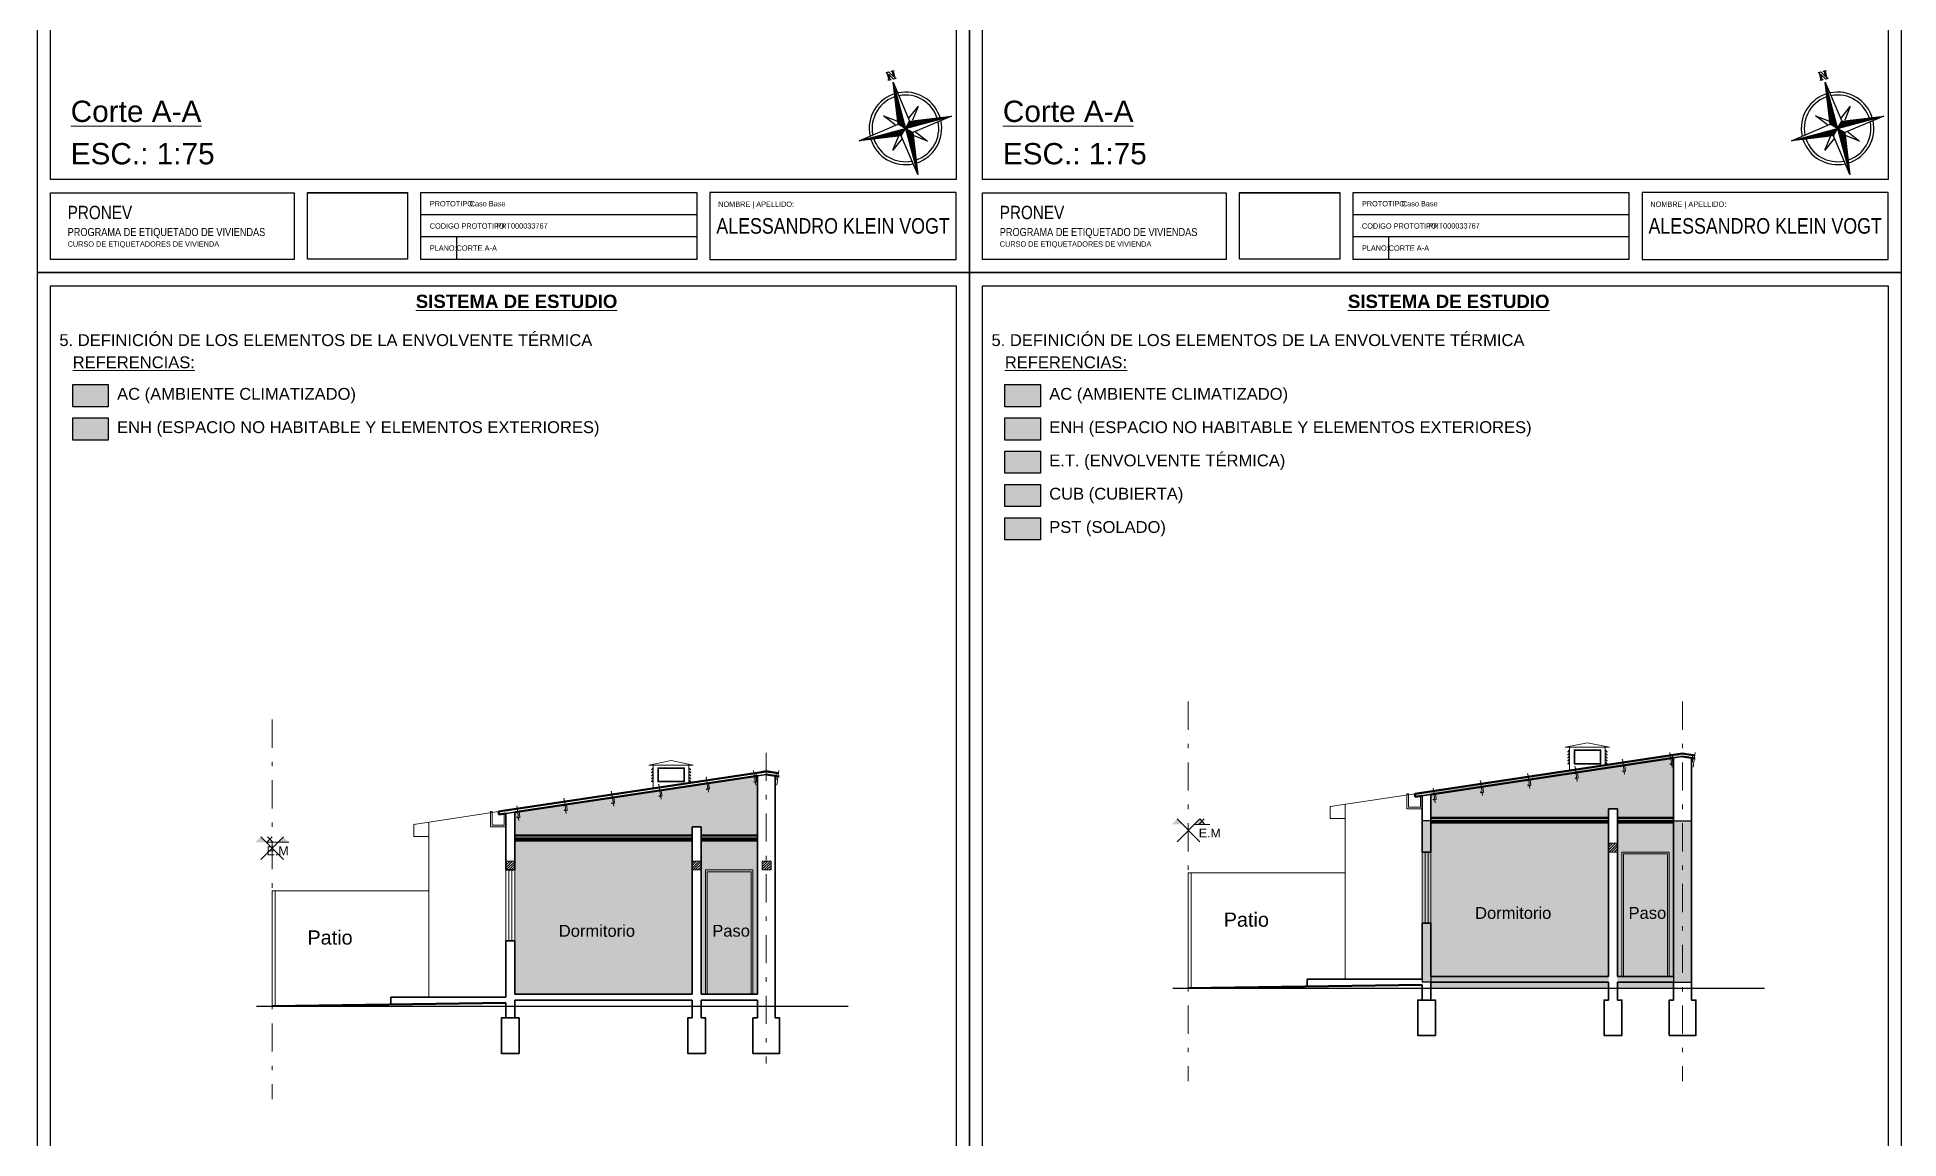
# Model space of a CAD drawing. Header units: millimetres. Extents: x 2761 to 3221, y 1635 to 1962.
# Drawn here: x 3030.78 to 3072.72, y 1783.25 to 1808.07 of the extents above; entities that cross this region are included whole.
import ezdxf

# ---------------------------------------------------------------- set-up
doc = ezdxf.new("R2010")
doc.units = ezdxf.units.MM
doc.linetypes.add('DASHDOT', pattern=[25.4, 12.7, -6.35, 0, -6.35])
for name, color, linetype, lineweight in [('Aberturas', 239, 'Continuous', 18), ('Detalles', 3, 'Continuous', 15), ('Ejes', 3, 'DASHDOT', 13), ('Muros', 6, 'Continuous', 50), ('Muros de la envolvente térmica', 5, 'Continuous', 15), ('Solados de la envolvente térmica', 2, 'Continuous', 15), ('Textos', 3, 'Continuous', 9), ('Vistas', 1, 'Continuous', 20)]:
    doc.layers.add(name, color=color, linetype=linetype, lineweight=lineweight)
for name, color, linetype, lineweight, true_color in [('Ambientes Climatizados', 7, 'Continuous', 15, 0x9fc5e8), ('Cubiertas de la envolvente térmica', 7, 'Continuous', 15, 0xe69138), ('Espacios No Habitables', 7, 'Continuous', 15, 0xb4a7d6)]:
    doc.layers.add(name, color=color, linetype=linetype, lineweight=lineweight, true_color=true_color)
doc.layers.add('No View', color=70, linetype='Continuous', plot=False)
doc.styles.get("Standard").update_dxf_attribs({"font": 'arial.ttf'})
doc.linetypes.add('ZIGZAG', pattern='A,0.00254,-5.08,[131,ltypeshp.shx,S=5.08,R=0,X=-5.08,Y=0],-10.16,[131,ltypeshp.shx,S=5.08,R=180,X=5.08,Y=0],-5.08', length=20.32254)
picture_1 = doc.add_image_def('image1.png', size_in_pixel=(356, 237))

# ---------------------------------------------------------------- blocks, each defined once
blk = doc.blocks.new('Rotulo-PRONEV')
at = {"ltscale": 4}
for p, q in [((14.857, 1.299), (8.644, 1.299)), ((14.857, 0.801), (8.644, 0.801))]:
    blk.add_line(p, q, dxfattribs=at)
for points in [[(20.701, 2.099), (0.299, 2.099), (0.299, 29.398), (20.701, 29.398)], [(0.299, 1.797), (5.789, 1.797), (5.789, 0.294), (0.299, 0.294)], [(14.857, 0.296), (8.644, 0.296), (8.644, 1.8), (14.857, 1.8)], [(20.701, 1.8), (15.156, 1.8), (15.156, 0.296), (20.701, 0.296)]]:
    blk.add_lwpolyline(points, close=True, dxfattribs=at)
at = {"layer": 'No View'}
blk.add_line((9.444, 0.801), (9.444, 0.296), dxfattribs=at)
for points in [[(0, 0), (21, 0), (21, 29.7), (0, 29.7)], [(6.088, 1.793), (8.345, 1.793), (8.345, 0.298), (6.088, 0.298)]]:
    blk.add_lwpolyline(points, close=True, dxfattribs=at)
at = {"lineweight": 0, "insert": (0.685, 1.503), "char_height": 0.1803, "width": 5.63699, "attachment_point": 1, "line_spacing_factor": 0.999934}
blk.add_mtext('{\\fArial Narrow|b0|i0|c0|p34;\\H1.66667x;PRONEV\\P\\H0.6x;PROGRAMA DE ETIQUETADO DE VIVIENDAS \\P\\H0.66667x;CURSO DE ETIQUETADORES DE VIVIENDA}', dxfattribs=at)
at = {"lineweight": 0, "line_spacing_factor": 0.999934}
for s, insert, char_height, attachment_point in [('{\\fArial Narrow|b0|i0|c0|p34;PROTOTIPO:}', (8.844, 1.55), 0.1202, 4), ('{\\fArial Narrow|b0|i0|c0|p34;Caso Base}', (9.744, 1.55), 0.1202, 4), ('{\\fArial Narrow|b0|i0|c0|p34;NOMBRE | APELLIDO:}', (15.342, 1.599), 0.1202, 1), ('{\\fArial Narrow|b0|i0|c0|p34;CODIGO PROTOTIPO}:', (8.844, 1.048), 0.1202, 4), ('{\\fArial Narrow|b0|i0|c0|p34;PRT000033767}', (10.344, 1.05), 0.1202, 4), ('{\\fArial Narrow|b0|i0|c0|p34;ALESSANDRO KLEIN VOGT}', (17.929, 1.048), 0.35, 5), ('{\\fArial Narrow|b0|i0|c0|p34;PLANO}:', (8.844, 0.55), 0.1202, 4)]:
    blk.add_mtext(s, dxfattribs=dict(at, insert=insert, char_height=char_height, attachment_point=attachment_point))
image = blk.add_image(picture_1, insert=(6.088, 0.298), size_in_units=(2.257, 1.502))
image.dxf.flags = 7
blk = doc.blocks.new('*X5')
at = {"color": 0, "linetype": 'ByBlock'}
for p, q in [((-217.53, 160.5), (-217.53, 160.5)), ((-217.52, 160.498), (-217.52, 160.5)), ((-217.51, 160.497), (-217.51, 160.5)), ((-217.5, 160.496), (-217.5, 160.5)), ((-217.49, 160.494), (-217.49, 160.5)), ((-217.48, 160.493), (-217.48, 160.5)), ((-217.47, 160.491), (-217.47, 160.5)), ((-217.46, 160.49), (-217.46, 160.5)), ((-217.45, 160.488), (-217.45, 160.5)), ((-217.44, 160.487), (-217.44, 160.5)), ((-217.43, 160.486), (-217.43, 160.5)), ((-217.42, 160.484), (-217.42, 160.5)), ((-217.41, 160.483), (-217.41, 160.5)), ((-217.4, 160.481), (-217.4, 160.5)), ((-217.39, 160.48), (-217.39, 160.5)), ((-217.38, 160.478), (-217.38, 160.5)), ((-217.37, 160.477), (-217.37, 160.5)), ((-217.36, 160.476), (-217.36, 160.5)), ((-217.35, 160.474), (-217.35, 160.5)), ((-217.34, 160.473), (-217.34, 160.5)), ((-217.33, 160.471), (-217.33, 160.5)), ((-217.32, 160.47), (-217.32, 160.5)), ((-217.31, 160.468), (-217.31, 160.5)), ((-217.3, 160.467), (-217.3, 160.5)), ((-217.29, 160.466), (-217.29, 160.5)), ((-217.28, 160.464), (-217.28, 160.5)), ((-217.27, 160.463), (-217.27, 160.5)), ((-217.26, 160.461), (-217.26, 160.5)), ((-217.25, 160.46), (-217.25, 160.5)), ((-217.24, 160.458), (-217.24, 160.5)), ((-217.23, 160.457), (-217.23, 160.5)), ((-217.22, 160.456), (-217.22, 160.5)), ((-217.21, 160.454), (-217.21, 160.5)), ((-217.2, 160.453), (-217.2, 160.5)), ((-217.19, 160.451), (-217.19, 160.5)), ((-217.18, 160.45), (-217.18, 160.5)), ((-217.17, 160.448), (-217.17, 160.5)), ((-217.16, 160.447), (-217.16, 160.5)), ((-217.15, 160.446), (-217.15, 160.5)), ((-217.14, 160.444), (-217.14, 160.5)), ((-217.13, 160.443), (-217.13, 160.5)), ((-217.12, 160.441), (-217.12, 160.5)), ((-217.11, 160.44), (-217.11, 160.5)), ((-217.1, 160.438), (-217.1, 160.5)), ((-217.09, 160.441), (-217.09, 160.5)), ((-217.08, 160.451), (-217.08, 160.5)), ((-217.07, 160.461), (-217.07, 160.5)), ((-217.06, 160.471), (-217.06, 160.5)), ((-217.05, 160.481), (-217.05, 160.5)), ((-217.04, 160.491), (-217.04, 160.5))]:
    blk.add_line(p, q, dxfattribs=at)
blk = doc.blocks.new('Sbpln014')
at = {"color": 0, "linetype": 'ByBlock'}
for p, q in [((-0.156, 0.156), (0, 1.25)), ((0, 1.25), (0.156, 0.156)), ((0, 1.25), (0, 0)), ((-1.25, 0), (-0.156, 0.156)), ((-0.156, -0.156), (-1.25, 0)), ((0, 0), (-1.25, 0)), ((-0.234, 0.156), (-0.469, 0.469)), ((-0.469, 0.469), (-0.156, 0.234)), ((-0.156, 0.156), (0, 0)), ((-0.156, -0.156), (0, 0)), ((0, 0), (0.156, 0.156)), ((0, 0), (0.156, -0.156)), ((0, 0), (0, -1.25)), ((1.25, 0), (0, 0)), ((0.156, 0.234), (0.469, 0.469)), ((0.156, 0.156), (1.25, 0)), ((0.469, 0.469), (0.234, 0.156)), ((-0.469, -0.469), (-0.234, -0.156)), ((-0.156, -0.234), (-0.469, -0.469)), ((0, -1.25), (-0.156, -0.156)), ((0.156, -0.156), (0, -1.25)), ((1.25, 0), (0.156, -0.156)), ((0.469, -0.469), (0.156, -0.234)), ((0.234, -0.156), (0.469, -0.469))]:
    blk.add_line(p, q, dxfattribs=at)
blk.add_lwpolyline([(1.348, 0.064), (1.348, 0.044), (1.328, 0.044), (1.328, 0.103), (1.348, 0.103), (1.348, 0.083), (1.523, 0.083), (1.523, 0.103), (1.543, 0.103), (1.543, 0.044), (1.387, -0.053), (1.523, -0.053), (1.523, -0.034), (1.543, -0.034), (1.543, -0.092), (1.523, -0.092), (1.523, -0.073), (1.348, -0.073), (1.348, -0.092), (1.328, -0.092), (1.328, -0.034), (1.484, 0.064), (1.348, 0.064)], dxfattribs=at)
for radius, start, end in [(0.95, 92.5891, 177.4109), (0.873, 93.5464, 176.4536), (0.95, 0, 87.4109), (0.873, 0, 86.4536), (0.95, 182.5891, 267.4109), (0.873, 183.5464, 266.4536), (0.95, 270, 357.4109), (0.873, 270, 356.4536)]:
    blk.add_arc((0, 0), radius, start, end, dxfattribs=at)
for p, xscale, yscale, zscale, rotation in [((-401.25, -542.578), 2.499999999999996, 2.499999999999996, 2.499999999999996, 270), ((-542.578, 401.25), 2.5, 2.5, 2.5, 180), ((401.25, 542.578), 2.5, 2.5, 2.5, 90)]:
    blk.add_blockref('*X5', p, dxfattribs=dict(at, xscale=xscale, yscale=yscale, zscale=zscale, rotation=rotation))
at = {"color": 0, "linetype": 'ByBlock', "xscale": 2.5, "yscale": 2.5, "zscale": 2.5}
blk.add_blockref('*X5', (542.578, -401.25), dxfattribs=at)
blk = doc.blocks.new('PCF C N10')
at = {"color": 0}
for p, q in [((-0.025, 0.008), (-0.025, 0.092)), ((-0.023, 0.008), (-0.023, 0.092)), ((0.017, 0.1), (-0.017, 0.1)), ((0.017, 0.098), (-0.017, 0.098)), ((0.017, 0.002), (-0.017, 0.002)), ((0.017, 0), (-0.017, 0)), ((0.023, 0.085), (0.023, 0.092)), ((0.023, 0.085), (0.025, 0.085)), ((0.023, 0.008), (0.023, 0.015)), ((0.023, 0.015), (0.025, 0.015)), ((0.025, 0.085), (0.025, 0.092)), ((0.025, 0.008), (0.025, 0.015))]:
    blk.add_line(p, q, dxfattribs=at)
for centre, radius, start, end in [((-0.017, 0.092), 0.008, 90, 180), ((-0.017, 0.008), 0.008, 180, 270), ((-0.017, 0.092), 0.006, 90, 180), ((-0.017, 0.008), 0.006, 180, 270), ((0.017, 0.092), 0.008, 360, 90), ((0.017, 0.092), 0.006, 360, 90), ((0.017, 0.008), 0.008, 270, 360), ((0.017, 0.008), 0.006, 270, 360)]:
    blk.add_arc(centre, radius, start, end, dxfattribs=at)

msp = doc.modelspace()

# ---------------------------------------------------------------- hatches: boundary and pattern name
at = {"layer": 'Ambientes Climatizados'}
h = msp.add_hatch(color=256, dxfattribs=at)
h.dxf.hatch_style = 1
h.paths.add_polyline_path([(3032.382, 1800.245), (3031.582, 1800.245), (3031.582, 1799.745), (3032.382, 1799.745)])
h = msp.add_hatch(color=256, dxfattribs=at)
h.dxf.hatch_style = 1
h.paths.add_polyline_path([(3053.382, 1800.245), (3052.582, 1800.245), (3052.582, 1799.745), (3053.382, 1799.745)])
at = {"layer": 'Ambientes Climatizados', "lineweight": 20, "transparency": 33554559}
h = msp.add_hatch(color=256, dxfattribs=at)
h.dxf.hatch_style = 1
h.paths.add_polyline_path([(3066.183, 1790.373), (3062.183, 1790.373), (3062.183, 1789.707), (3062.183, 1788.107), (3062.183, 1786.907), (3066.183, 1786.907)])
h.paths.add_polyline_path([(3067.65, 1790.373), (3066.383, 1790.373), (3066.383, 1786.907), (3067.65, 1786.907)])
h = msp.add_hatch(color=256, dxfattribs=at)
h.dxf.hatch_style = 1
h.paths.add_polyline_path([(3045.54, 1789.971), (3041.54, 1789.971), (3041.54, 1789.304), (3041.54, 1787.705), (3041.54, 1786.505), (3045.54, 1786.505)])
h.paths.add_polyline_path([(3047.007, 1789.971), (3045.74, 1789.971), (3045.74, 1786.505), (3047.007, 1786.505)])
at = {"layer": 'Cubiertas de la envolvente térmica', "lineweight": 20, "transparency": 33554559}
h = msp.add_hatch(color=256, dxfattribs=at)
h.dxf.hatch_style = 1
h.paths.add_polyline_path([(3053.382, 1797.995), (3052.582, 1797.995), (3052.582, 1797.495), (3053.382, 1797.495)])
h = msp.add_hatch(color=256, dxfattribs=at)
h.dxf.hatch_style = 1
h.paths.add_polyline_path([(3066.183, 1790.413), (3062.183, 1790.413), (3062.183, 1790.373), (3066.183, 1790.373)])
h.paths.add_polyline_path([(3067.65, 1790.413), (3066.383, 1790.413), (3066.383, 1790.373), (3067.65, 1790.373)])
at = {"layer": 'Detalles', "lineweight": 20, "true_color": 0xc7c8ca}
h = msp.add_hatch(dxfattribs=at)
h.set_pattern_fill('_USER', color=9, scale=0.039999, angle=45, pattern_type=0)
h.set_pattern_definition([(45, (2826.283583, 550.42326), (-0.0282835641, 0.0282835641), [])])
h.paths.add_polyline_path([(3066.183, 1789.907), (3066.183, 1789.707), (3066.383, 1789.707), (3066.383, 1789.907)])
h = msp.add_hatch(dxfattribs=at)
h.set_pattern_fill('_USER', color=9, scale=0.039999, angle=45, pattern_type=0)
h.set_pattern_definition([(45, (2810.373814, 550.02101), (-0.0282835641, 0.0282835641), [])])
h.paths.add_polyline_path([(3041.34, 1789.504), (3041.34, 1789.304), (3041.54, 1789.304), (3041.54, 1789.504)])
h = msp.add_hatch(dxfattribs=at)
h.set_pattern_fill('_USER', color=9, scale=0.039999, angle=45, pattern_type=0)
h.set_pattern_definition([(45, (2805.6406, 550.02101), (-0.0282835641, 0.0282835641), [])])
h.paths.add_polyline_path([(3045.54, 1789.504), (3045.54, 1789.304), (3045.74, 1789.304), (3045.74, 1789.504)])
h = msp.add_hatch(dxfattribs=at)
h.set_pattern_fill('_USER', color=9, scale=0.039999, angle=45, pattern_type=0)
h.set_pattern_definition([(45, (2867.015068, 580.204495), (-0.0282835641, 0.0282835641), [])])
h.paths.add_polyline_path([(3047.117, 1789.504), (3047.117, 1789.304), (3047.317, 1789.304), (3047.317, 1789.504)])
at = {"layer": 'Espacios No Habitables', "transparency": 33554559}
h = msp.add_hatch(color=256, dxfattribs=at)
h.dxf.hatch_style = 1
h.paths.add_polyline_path([(3032.382, 1799.495), (3031.582, 1799.495), (3031.582, 1798.995), (3032.382, 1798.995)])
h = msp.add_hatch(color=256, dxfattribs=at)
h.dxf.hatch_style = 1
h.paths.add_polyline_path([(3053.382, 1799.495), (3052.582, 1799.495), (3052.582, 1798.995), (3053.382, 1798.995)])
h = msp.add_hatch(color=256, dxfattribs=at)
h.dxf.hatch_style = 1
h.paths.add_polyline_path([(3067.65, 1791.829), (3067.85, 1791.859), (3067.85, 1791.927), (3061.818, 1791.022), (3061.828, 1790.956), (3061.983, 1790.979), (3062.183, 1791.009)])
h.paths.add_polyline_path([(3067.65, 1791.753), (3067.626, 1791.739), (3067.626, 1791.826), (3062.183, 1791.009), (3062.183, 1790.48), (3066.183, 1790.48), (3066.183, 1790.683), (3066.383, 1790.683), (3066.383, 1790.48), (3067.65, 1790.48)])
h = msp.add_hatch(color=256, dxfattribs=at)
h.dxf.hatch_style = 1
h.paths.add_polyline_path([(3047.007, 1791.351), (3046.983, 1791.336), (3046.983, 1791.423), (3041.54, 1790.607), (3041.54, 1790.078), (3045.54, 1790.078), (3045.54, 1790.28), (3045.74, 1790.28), (3045.74, 1790.078), (3047.007, 1790.078)])
at = {"layer": 'Muros de la envolvente térmica'}
h = msp.add_hatch(color=256, dxfattribs=at)
h.dxf.hatch_style = 1
h.paths.add_polyline_path([(3053.382, 1798.745), (3052.582, 1798.745), (3052.582, 1798.245), (3053.382, 1798.245)])
h = msp.add_hatch(color=256, dxfattribs=at)
h.dxf.hatch_style = 1
h.paths.add_polyline_path([(3068.05, 1790.413), (3067.65, 1790.413), (3067.65, 1786.907), (3067.65, 1786.773), (3068.05, 1786.773)])
h.paths.add_polyline_path([(3062.183, 1788.107), (3061.983, 1788.107), (3061.983, 1786.84), (3061.983, 1786.773), (3062.183, 1786.773), (3062.183, 1786.907)])
h.paths.add_polyline_path([(3062.05, 1789.707), (3061.983, 1789.707), (3061.983, 1788.107), (3062.05, 1788.107)])
h.paths.add_polyline_path([(3062.116, 1789.707), (3062.05, 1789.707), (3062.05, 1788.107), (3062.116, 1788.107)])
h.paths.add_polyline_path([(3062.183, 1789.707), (3062.116, 1789.707), (3062.116, 1788.107), (3062.183, 1788.107)])
h.paths.add_polyline_path([(3062.183, 1790.413), (3061.983, 1790.413), (3061.983, 1789.707), (3062.05, 1789.707), (3062.183, 1789.707)])
at = {"layer": 'Solados de la envolvente térmica', "lineweight": 20, "transparency": 33554559}
h = msp.add_hatch(color=256, dxfattribs=at)
h.dxf.hatch_style = 1
h.paths.add_polyline_path([(3053.382, 1797.245), (3052.582, 1797.245), (3052.582, 1796.745), (3053.382, 1796.745)])
h = msp.add_hatch(color=256, dxfattribs=at)
h.dxf.hatch_style = 1
h.paths.add_polyline_path([(3067.65, 1786.907), (3066.383, 1786.907), (3066.383, 1786.773), (3067.65, 1786.773)])
h.paths.add_polyline_path([(3067.65, 1786.773), (3066.383, 1786.773), (3066.383, 1786.64), (3067.65, 1786.64)])
h.paths.add_polyline_path([(3066.183, 1786.907), (3062.183, 1786.907), (3062.183, 1786.773), (3066.183, 1786.773)])
h.paths.add_polyline_path([(3066.183, 1786.773), (3062.183, 1786.773), (3062.183, 1786.64), (3066.183, 1786.64)])
at = {"layer": 'Textos', "true_color": 0xc7c8ca}
h = msp.add_hatch(color=9, dxfattribs=at)
h.paths.add_polyline_path([(3056.461, 1790.454), (3056.341, 1790.331), (3056.583, 1790.331)])
h.paths.add_polyline_path([(3056.972, 1790.454), (3056.85, 1790.331), (3057.091, 1790.331)])
h = msp.add_hatch(color=9, dxfattribs=at)
h.paths.add_polyline_path([(3035.818, 1790.051), (3035.698, 1789.929), (3035.94, 1789.929)])
h.paths.add_polyline_path([(3036.329, 1790.051), (3036.207, 1789.929), (3036.448, 1789.929)])

# ---------------------------------------------------------------- linework, layer by layer
at = {"layer": 'Aberturas', "color": 9, "true_color": 0xc7c8ca}
for p, q in [((3061.983, 1789.707), (3061.983, 1788.107)), ((3062.05, 1789.707), (3062.05, 1788.107)), ((3062.116, 1789.707), (3062.116, 1788.107)), ((3062.183, 1789.707), (3062.183, 1788.107)), ((3041.34, 1789.304), (3041.34, 1787.705)), ((3041.407, 1789.304), (3041.407, 1787.705)), ((3041.473, 1789.304), (3041.473, 1787.705)), ((3041.54, 1789.304), (3041.54, 1787.705))]:
    msp.add_line(p, q, dxfattribs=at)
for points in [[(3067.548, 1786.907), (3066.481, 1786.907), (3066.481, 1789.707), (3067.548, 1789.707)], [(3067.508, 1786.907), (3066.521, 1786.907), (3066.521, 1789.667), (3067.508, 1789.667)], [(3046.905, 1786.505), (3045.838, 1786.505), (3045.838, 1789.304), (3046.905, 1789.304)], [(3046.865, 1786.505), (3045.878, 1786.505), (3045.878, 1789.264), (3046.865, 1789.264)]]:
    msp.add_lwpolyline(points, close=True, dxfattribs=at)
at = {"layer": 'Detalles', "color": 9, "lineweight": 5, "true_color": 0xc7c8ca}
for p, q in [((3065.706, 1792.172), (3065.206, 1792.072)), ((3066.206, 1792.072), (3065.206, 1792.072)), ((3065.306, 1791.545), (3065.306, 1792.072)), ((3066.206, 1792.072), (3065.706, 1792.172)), ((3066.106, 1791.665), (3066.106, 1792.072)), ((3045.063, 1791.77), (3044.563, 1791.67)), ((3045.563, 1791.67), (3044.563, 1791.67)), ((3044.663, 1791.143), (3044.663, 1791.67)), ((3045.563, 1791.67), (3045.063, 1791.77)), ((3045.463, 1791.263), (3045.463, 1791.67))]:
    msp.add_line(p, q, dxfattribs=at)
at = {"layer": 'Detalles', "color": 9, "lineweight": 20, "true_color": 0xc7c8ca}
for p, q in [((3065.479, 1791.302), (3065.43, 1791.631)), ((3066.546, 1791.462), (3066.497, 1791.791)), ((3067.613, 1791.622), (3067.564, 1791.951)), ((3068.086, 1791.622), (3068.135, 1791.951)), ((3044.836, 1790.899), (3044.787, 1791.229)), ((3045.903, 1791.059), (3045.854, 1791.389)), ((3046.97, 1791.219), (3046.921, 1791.549)), ((3047.443, 1791.219), (3047.492, 1791.549)), ((3063.346, 1790.981), (3063.296, 1791.311)), ((3064.412, 1791.141), (3064.363, 1791.471)), ((3042.703, 1790.579), (3042.653, 1790.909)), ((3043.77, 1790.739), (3043.72, 1791.069)), ((3062.279, 1790.821), (3062.229, 1791.151)), ((3041.636, 1790.419), (3041.586, 1790.749))]:
    msp.add_line(p, q, dxfattribs=at)
at = {"layer": 'Detalles', "color": 9, "lineweight": 50, "true_color": 0xc7c8ca}
for p, q in [((3061.983, 1786.713), (3056.716, 1786.64)), ((3041.34, 1786.311), (3036.074, 1786.238))]:
    msp.add_line(p, q, dxfattribs=at)
at = {"layer": 'Detalles', "color": 9, "lineweight": 5, "true_color": 0xc7c8ca}
for points in [[(3065.306, 1791.999), (3065.269, 1791.962), (3065.264, 1791.967), (3065.306, 1792.01)], [(3065.306, 1791.932), (3065.269, 1791.895), (3065.264, 1791.9), (3065.306, 1791.942)], [(3065.306, 1791.864), (3065.269, 1791.827), (3065.264, 1791.832), (3065.306, 1791.875)], [(3065.306, 1791.797), (3065.269, 1791.759), (3065.264, 1791.765), (3065.306, 1791.807)], [(3065.306, 1791.729), (3065.269, 1791.692), (3065.264, 1791.697), (3065.306, 1791.74)], [(3066.106, 1791.999), (3066.143, 1791.962), (3066.149, 1791.967), (3066.106, 1792.01)], [(3066.106, 1791.932), (3066.143, 1791.895), (3066.149, 1791.9), (3066.106, 1791.942)], [(3066.106, 1791.864), (3066.143, 1791.827), (3066.149, 1791.832), (3066.106, 1791.875)], [(3066.106, 1791.797), (3066.143, 1791.759), (3066.149, 1791.765), (3066.106, 1791.807)], [(3066.106, 1791.729), (3066.143, 1791.692), (3066.149, 1791.697), (3066.106, 1791.74)], [(3044.663, 1791.597), (3044.626, 1791.56), (3044.621, 1791.565), (3044.663, 1791.608)], [(3044.663, 1791.529), (3044.626, 1791.492), (3044.621, 1791.498), (3044.663, 1791.54)], [(3044.663, 1791.462), (3044.626, 1791.425), (3044.621, 1791.43), (3044.663, 1791.472)], [(3044.663, 1791.394), (3044.626, 1791.357), (3044.621, 1791.362), (3044.663, 1791.405)], [(3044.663, 1791.327), (3044.626, 1791.29), (3044.621, 1791.295), (3044.663, 1791.337)], [(3045.463, 1791.597), (3045.5, 1791.56), (3045.506, 1791.565), (3045.463, 1791.608)], [(3045.463, 1791.529), (3045.5, 1791.492), (3045.506, 1791.498), (3045.463, 1791.54)], [(3045.463, 1791.462), (3045.5, 1791.425), (3045.506, 1791.43), (3045.463, 1791.472)], [(3045.463, 1791.394), (3045.5, 1791.357), (3045.506, 1791.362), (3045.463, 1791.405)], [(3045.463, 1791.327), (3045.5, 1791.29), (3045.506, 1791.295), (3045.463, 1791.337)]]:
    msp.add_lwpolyline(points, dxfattribs=at)
for points in [[(3066.006, 1791.692), (3065.406, 1791.692), (3065.406, 1792.01), (3066.006, 1792.01)], [(3065.993, 1791.705), (3065.42, 1791.705), (3065.42, 1791.996), (3065.993, 1791.996)], [(3045.363, 1791.29), (3044.763, 1791.29), (3044.763, 1791.608), (3045.363, 1791.608)], [(3045.35, 1791.303), (3044.777, 1791.303), (3044.777, 1791.594), (3045.35, 1791.594)]]:
    msp.add_lwpolyline(points, close=True, dxfattribs=at)
at = {"layer": 'Detalles', "color": 9, "lineweight": 20, "true_color": 0xc7c8ca}
for points in [[(3067.85, 1791.927), (3067.85, 1791.946), (3067.626, 1791.907), (3067.626, 1791.739), (3067.65, 1791.753)], [(3067.85, 1791.927), (3067.85, 1791.946), (3068.073, 1791.909), (3068.073, 1791.739), (3068.05, 1791.753)], [(3047.207, 1791.524), (3047.207, 1791.544), (3046.983, 1791.505), (3046.983, 1791.336), (3047.007, 1791.351)], [(3047.207, 1791.524), (3047.207, 1791.544), (3047.43, 1791.507), (3047.43, 1791.336), (3047.407, 1791.351)], [(3061.947, 1790.974), (3061.947, 1790.719), (3061.673, 1790.719), (3061.673, 1791.024), (3061.64, 1791.024), (3061.64, 1790.68), (3061.983, 1790.68)], [(3041.304, 1790.572), (3041.304, 1790.317), (3041.03, 1790.317), (3041.03, 1790.622), (3040.997, 1790.622), (3040.997, 1790.278), (3041.34, 1790.278)]]:
    msp.add_lwpolyline(points, dxfattribs=at)
for points in [[(3066.383, 1789.707), (3066.183, 1789.707), (3066.183, 1789.907), (3066.383, 1789.907)], [(3041.54, 1789.304), (3041.34, 1789.304), (3041.34, 1789.504), (3041.54, 1789.504)], [(3045.74, 1789.304), (3045.54, 1789.304), (3045.54, 1789.504), (3045.74, 1789.504)], [(3047.317, 1789.304), (3047.117, 1789.304), (3047.117, 1789.504), (3047.317, 1789.504)]]:
    msp.add_lwpolyline(points, close=True, dxfattribs=at)
for p in [(3065.43, 1791.631), (3066.497, 1791.791), (3044.787, 1791.229), (3045.854, 1791.389), (3063.296, 1791.311), (3064.363, 1791.471), (3042.653, 1790.909), (3043.72, 1791.069)]:
    msp.add_point(p, dxfattribs=at)
at = {"layer": 'Ejes', "color": 9, "ltscale": 0.05, "true_color": 0xc7c8ca}
for p, q in [((3056.716, 1793.099), (3056.716, 1784.541)), ((3067.85, 1793.099), (3067.85, 1784.541)), ((3036.074, 1792.696), (3036.074, 1784.139)), ((3047.207, 1791.948), (3047.207, 1784.944))]:
    msp.add_line(p, q, dxfattribs=at)
at = {"layer": 'Muros', "color": 9, "true_color": 0xc7c8ca}
for p, q in [((3067.85, 1791.927), (3061.818, 1791.022)), ((3067.65, 1791.829), (3062.183, 1791.009)), ((3067.85, 1791.927), (3068.125, 1791.885)), ((3067.85, 1791.859), (3068.138, 1791.816)), ((3047.207, 1791.524), (3041.175, 1790.62)), ((3047.007, 1791.427), (3041.54, 1790.607)), ((3047.207, 1791.524), (3047.482, 1791.483)), ((3047.207, 1791.457), (3047.495, 1791.414)), ((3061.818, 1791.022), (3061.828, 1790.956)), ((3061.983, 1790.979), (3061.828, 1790.956)), ((3041.175, 1790.62), (3041.185, 1790.554)), ((3041.34, 1790.577), (3041.185, 1790.554)), ((3062.183, 1790.413), (3066.183, 1790.413)), ((3062.183, 1790.373), (3066.183, 1790.373)), ((3066.383, 1790.413), (3067.65, 1790.413)), ((3066.383, 1790.373), (3067.65, 1790.373)), ((3041.54, 1790.011), (3045.54, 1790.011)), ((3041.54, 1789.971), (3045.54, 1789.971)), ((3045.74, 1790.011), (3047.007, 1790.011)), ((3045.74, 1789.971), (3047.007, 1789.971))]:
    msp.add_line(p, q, dxfattribs=at)
at = {"layer": 'Muros', "color": 9, "lineweight": 35, "true_color": 0xc7c8ca}
for p, q in [((3067.85, 1791.859), (3067.65, 1791.829)), ((3067.65, 1791.829), (3067.65, 1786.907)), ((3067.85, 1791.859), (3068.05, 1791.829)), ((3068.05, 1791.829), (3068.05, 1786.373)), ((3047.207, 1791.457), (3047.007, 1791.427)), ((3047.007, 1791.427), (3047.007, 1786.505)), ((3047.207, 1791.457), (3047.407, 1791.427)), ((3047.407, 1791.427), (3047.407, 1785.971)), ((3066.183, 1790.683), (3066.183, 1786.907)), ((3066.183, 1790.683), (3066.383, 1790.683)), ((3066.383, 1790.683), (3066.383, 1786.907)), ((3045.54, 1790.28), (3045.54, 1786.505)), ((3045.54, 1790.28), (3045.74, 1790.28)), ((3045.74, 1790.28), (3045.74, 1786.505)), ((3062.183, 1789.707), (3061.983, 1789.707)), ((3041.54, 1789.304), (3041.34, 1789.304)), ((3062.183, 1788.107), (3061.983, 1788.107)), ((3041.54, 1787.705), (3041.34, 1787.705)), ((3061.983, 1786.84), (3059.392, 1786.84)), ((3059.392, 1786.84), (3059.392, 1786.681)), ((3066.183, 1786.907), (3062.183, 1786.907)), ((3066.183, 1786.773), (3062.183, 1786.773)), ((3066.183, 1786.773), (3066.183, 1786.373)), ((3067.65, 1786.907), (3066.383, 1786.907)), ((3066.383, 1786.773), (3066.383, 1786.373)), ((3067.65, 1786.773), (3066.383, 1786.773)), ((3067.65, 1786.773), (3067.65, 1786.373)), ((3041.34, 1786.438), (3038.749, 1786.438)), ((3038.749, 1786.438), (3038.749, 1786.279)), ((3045.54, 1786.505), (3041.54, 1786.505)), ((3045.54, 1786.371), (3041.54, 1786.371)), ((3045.54, 1786.371), (3045.54, 1785.971)), ((3047.007, 1786.505), (3045.74, 1786.505)), ((3045.74, 1786.371), (3045.74, 1785.971)), ((3047.007, 1786.371), (3045.74, 1786.371)), ((3047.007, 1786.371), (3047.007, 1785.971))]:
    msp.add_line(p, q, dxfattribs=at)
at = {"layer": 'Muros', "color": 9, "linetype": 'ZIGZAG', "ltscale": 0.003, "true_color": 0xc7c8ca}
for p, q in [((3062.183, 1790.48), (3066.183, 1790.48)), ((3066.383, 1790.48), (3067.65, 1790.48)), ((3041.54, 1790.078), (3045.54, 1790.078)), ((3045.74, 1790.078), (3047.007, 1790.078))]:
    msp.add_line(p, q, dxfattribs=at)
at = {"layer": 'Muros', "color": 9, "lineweight": 35, "true_color": 0xc7c8ca}
for points in [[(3061.983, 1789.707), (3061.983, 1790.979), (3062.183, 1791.009), (3062.183, 1789.707)], [(3041.34, 1789.304), (3041.34, 1790.577), (3041.54, 1790.607), (3041.54, 1789.304)], [(3061.983, 1786.84), (3061.983, 1788.107)], [(3062.183, 1788.107), (3062.183, 1786.907)], [(3041.34, 1786.438), (3041.34, 1787.705)], [(3041.54, 1787.705), (3041.54, 1786.505)], [(3061.983, 1786.373), (3061.983, 1786.713)], [(3062.183, 1786.773), (3062.183, 1786.373)], [(3041.34, 1785.971), (3041.34, 1786.311)], [(3041.54, 1786.371), (3041.54, 1785.971)], [(3066.383, 1786.373), (3066.483, 1786.373), (3066.483, 1785.574), (3066.083, 1785.574), (3066.083, 1786.373), (3066.183, 1786.373)], [(3067.65, 1786.373), (3067.55, 1786.373), (3067.55, 1785.574), (3068.15, 1785.574), (3068.15, 1786.373), (3068.05, 1786.373)], [(3045.74, 1785.971), (3045.84, 1785.971), (3045.84, 1785.171), (3045.44, 1785.171), (3045.44, 1785.971), (3045.54, 1785.971)], [(3047.007, 1785.971), (3046.907, 1785.971), (3046.907, 1785.171), (3047.507, 1785.171), (3047.507, 1785.971), (3047.407, 1785.971)]]:
    msp.add_lwpolyline(points, dxfattribs=at)
for points in [[(3062.283, 1785.574), (3061.883, 1785.574), (3061.883, 1786.373), (3062.283, 1786.373)], [(3041.64, 1785.171), (3041.24, 1785.171), (3041.24, 1785.971), (3041.64, 1785.971)]]:
    msp.add_lwpolyline(points, close=True, dxfattribs=at)
at = {"layer": 'No View'}
for p, q in [((3062.183, 1790.413), (3061.983, 1790.413)), ((3067.65, 1790.413), (3068.05, 1790.413)), ((3061.983, 1786.84), (3061.983, 1786.773)), ((3062.183, 1786.773), (3061.983, 1786.773)), ((3062.183, 1786.907), (3062.183, 1786.773)), ((3067.65, 1786.907), (3067.65, 1786.773)), ((3067.65, 1786.773), (3068.05, 1786.773))]:
    msp.add_line(p, q, dxfattribs=at)
for points in [[(3031.582, 1800.245), (3032.382, 1800.245), (3032.382, 1799.745), (3031.582, 1799.745)], [(3052.582, 1800.245), (3053.382, 1800.245), (3053.382, 1799.745), (3052.582, 1799.745)], [(3031.582, 1799.495), (3032.382, 1799.495), (3032.382, 1798.995), (3031.582, 1798.995)], [(3052.582, 1799.495), (3053.382, 1799.495), (3053.382, 1798.995), (3052.582, 1798.995)], [(3052.582, 1798.745), (3053.382, 1798.745), (3053.382, 1798.245), (3052.582, 1798.245)], [(3052.582, 1797.995), (3053.382, 1797.995), (3053.382, 1797.495), (3052.582, 1797.495)], [(3052.582, 1797.245), (3053.382, 1797.245), (3053.382, 1796.745), (3052.582, 1796.745)]]:
    msp.add_lwpolyline(points, close=True, dxfattribs=at)
at = {"layer": 'Textos', "color": 9, "true_color": 0xc7c8ca}
for p, q in [((3056.461, 1790.454), (3056.972, 1789.942)), ((3056.461, 1789.942), (3056.972, 1790.454)), ((3057.075, 1790.454), (3056.955, 1790.331)), ((3056.972, 1790.454), (3057.091, 1790.331)), ((3035.818, 1790.051), (3036.329, 1789.54)), ((3035.818, 1789.54), (3036.329, 1790.051)), ((3036.075, 1790.051), (3035.955, 1789.929)), ((3035.972, 1790.051), (3036.091, 1789.929)), ((3057.091, 1790.331), (3056.85, 1790.331)), ((3057.198, 1790.331), (3056.955, 1790.331)), ((3036.198, 1789.929), (3035.955, 1789.929)), ((3036.448, 1789.929), (3036.207, 1789.929))]:
    msp.add_line(p, q, dxfattribs=at)
at = {"layer": 'Vistas', "color": 9, "lineweight": 20, "true_color": 0xc7c8ca}
for p, q in [((3061.818, 1791.022), (3059.91, 1790.736)), ((3060.25, 1790.787), (3060.25, 1786.84)), ((3041.175, 1790.62), (3039.267, 1790.333)), ((3039.607, 1790.384), (3039.607, 1786.438)), ((3060.25, 1789.24), (3056.716, 1789.24)), ((3056.716, 1789.24), (3056.716, 1786.64)), ((3056.783, 1789.24), (3056.783, 1786.64)), ((3039.607, 1788.838), (3036.074, 1788.838)), ((3036.074, 1788.838), (3036.074, 1786.238)), ((3036.14, 1788.838), (3036.14, 1786.238))]:
    msp.add_line(p, q, dxfattribs=at)
at = {"layer": 'Vistas', "color": 9, "lineweight": 30, "true_color": 0xc7c8ca}
for p, q in [((3056.367, 1786.64), (3069.694, 1786.64)), ((3035.724, 1786.238), (3049.051, 1786.238))]:
    msp.add_line(p, q, dxfattribs=at)
at = {"layer": 'Vistas', "color": 9, "lineweight": 20, "true_color": 0xc7c8ca}
for points in [[(3059.926, 1790.738), (3059.926, 1790.738), (3059.926, 1790.738), (3059.942, 1790.741), (3059.91, 1790.736), (3059.91, 1790.461), (3060.253, 1790.461)], [(3039.283, 1790.336), (3039.283, 1790.336), (3039.283, 1790.336), (3039.299, 1790.338), (3039.267, 1790.333), (3039.267, 1790.058), (3039.61, 1790.058)]]:
    msp.add_lwpolyline(points, dxfattribs=at)

# ---------------------------------------------------------------- block references
for p in [(3030.783, 1802.771), (3030.783, 1773.071), (3051.783, 1773.071)]:
    msp.add_blockref('Rotulo-PRONEV', p)
at = {"color": 7}
msp.add_blockref('Rotulo-PRONEV', (3051.783, 1802.771), dxfattribs=at)
at = {"color": 9, "ltscale": 0.7, "true_color": 0xc7c8ca, "xscale": 0.8605317641614497, "yscale": 0.8605317641614497, "zscale": 0.8605317641614497, "rotation": 105.0000000000084}
for p in [(3050.343, 1806.019), (3071.343, 1806.019)]:
    msp.add_blockref('Sbpln014', p, dxfattribs=at)
at = {"layer": 'Detalles', "color": 9, "lineweight": 20, "true_color": 0xc7c8ca, "xscale": 1.3333, "yscale": 1.3333, "zscale": 1.3333, "rotation": 188.5307656100462}
for p in [(3066.517, 1791.659), (3067.584, 1791.819), (3045.874, 1791.257), (3046.941, 1791.417), (3064.383, 1791.339), (3065.45, 1791.499), (3042.673, 1790.777), (3043.74, 1790.937), (3044.807, 1791.097), (3062.249, 1791.019), (3063.316, 1791.179), (3041.606, 1790.617)]:
    msp.add_blockref('PCF C N10', p, dxfattribs=at)

# ---------------------------------------------------------------- texts
at = {"lineweight": 0, "char_height": 0.1202, "attachment_point": 4, "line_spacing_factor": 0.999934}
for insert in [(3040.227, 1803.32), (3061.227, 1803.32)]:
    msp.add_mtext('{\\C7;CORTE A-A}', dxfattribs=dict(at, insert=insert))
at = {"layer": 'Textos', "color": 7, "lineweight": 20}
for s, height, p in [('Patio', 0.32, (3057.513, 1788.025)), ('Dormitorio', 0.2667, (3063.176, 1788.202)), ('Paso', 0.2667, (3066.634, 1788.203)), ('Patio', 0.32, (3036.87, 1787.623)), ('Dormitorio', 0.2667, (3042.533, 1787.799)), ('Paso', 0.2667, (3045.991, 1787.801))]:
    msp.add_text(s, height=height, dxfattribs=at).set_placement(p)
at = {"layer": 'Textos', "color": 7}
for s, insert, char_height, width, attachment_point in [('{\\LCorte A-A}', (3031.537, 1806.644), 0.48, 9.84104, 1), ('{\\LCorte A-A}', (3052.537, 1806.644), 0.48, 9.84104, 1), ('ESC.: 1:75', (3031.537, 1805.689), 0.48, 9.84104, 1), ('ESC.: 1:75', (3052.537, 1805.689), 0.48, 9.84104, 1), ('{\\fArial|b1|i0|c0|p34;\\LSISTEMA DE ESTUDIO}', (3041.582, 1802.119), 0.3, 13.77599, 5), ('{\\fArial|b1|i0|c0|p34;\\LSISTEMA DE ESTUDIO}', (3062.582, 1802.119), 0.3, 13.77599, 5), ('5. DEFINICIÓN DE LOS ELEMENTOS DE LA ENVOLVENTE TÉRMICA', (3031.282, 1801.245), 0.2667, 13.77599, 4), ('5. DEFINICIÓN DE LOS ELEMENTOS DE LA ENVOLVENTE TÉRMICA', (3052.282, 1801.245), 0.2667, 13.77599, 4), ('{\\LREFERENCIAS:}', (3031.582, 1800.745), 0.2667, 13.77599, 4), ('{\\LREFERENCIAS:}', (3052.582, 1800.745), 0.2667, 13.77599, 4), ('AC (AMBIENTE CLIMATIZADO)', (3032.582, 1799.995), 0.2667, 13.77599, 4), ('AC (AMBIENTE CLIMATIZADO)', (3053.582, 1799.995), 0.2667, 13.77599, 4), ('ENH (ESPACIO NO HABITABLE Y ELEMENTOS EXTERIORES)', (3032.582, 1799.245), 0.2667, 13.77599, 4), ('ENH (ESPACIO NO HABITABLE Y ELEMENTOS EXTERIORES)', (3053.582, 1799.245), 0.2667, 13.77599, 4), ('E.T. (ENVOLVENTE TÉRMICA)', (3053.582, 1798.495), 0.2667, 13.77599, 4), ('CUB (CUBIERTA)', (3053.582, 1797.745), 0.2667, 13.77599, 4), ('PST (SOLADO)', (3053.582, 1796.995), 0.2667, 13.77599, 4)]:
    msp.add_mtext(s, dxfattribs=dict(at, insert=insert, char_height=char_height, width=width, attachment_point=attachment_point))
at = {"layer": 'Textos', "color": 9, "true_color": 0xc7c8ca, "char_height": 0.2, "width": 2.813, "attachment_point": 3}
for insert in [(3057.448, 1790.238), (3036.448, 1789.836)]:
    msp.add_mtext('{\\fArial|b0|i0|c0|p34;E.M}', dxfattribs=dict(at, insert=insert))

doc.saveas('drawing.dxf')
